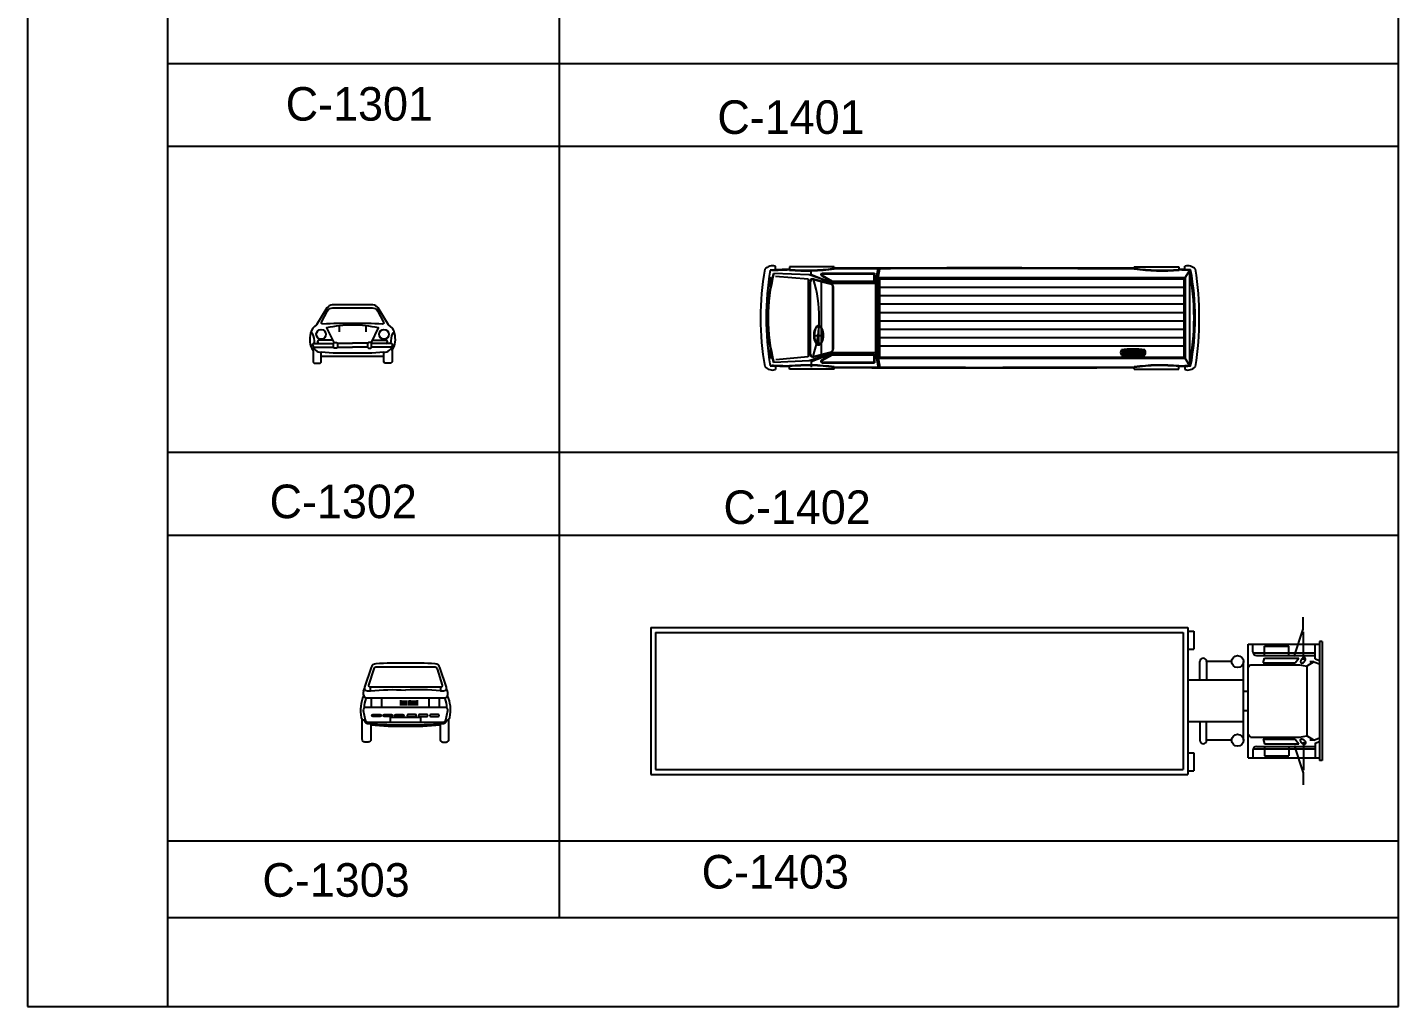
# Model space of a CAD drawing. Extents: x -106 to -5, y -44 to 31.
# Drawn here: x -42.41 to -17.91, y -3.94 to 13.56 of the extents above; entities that cross this region are included whole.
import ezdxf

# ---------------------------------------------------------------- set-up
doc = ezdxf.new("R2010")
doc.units = 0
doc.header["$LTSCALE"] = 100
doc.header["$MEASUREMENT"] = 0
for name, color, linetype in [('C-CARRO', 2, 'CONTINUOUS'), ('FOLHA', 3, 'CONTINUOUS'), ('P-ARVORE', 2, 'CONTINUOUS')]:
    doc.layers.add(name, color=color, linetype=linetype)

# ---------------------------------------------------------------- blocks, each defined once
blk = doc.blocks.new('C-1302')
at = {"layer": 'C-CARRO', "linetype": 'CONTINUOUS'}
for p, q in [((-0.237, 0.668), (-0.237, 0.563)), ((0.237, 0.668), (0.237, 0.563)), ((-0.692, 0.353), (-0.34, 0.353)), ((-0.358, 0.41), (-0.593, 0.41)), ((-0.27, 0.358), (0, 0.358)), ((-0.27, 0.288), (0, 0.288)), ((0.27, 0.358), (0, 0.358)), ((0.27, 0.288), (0, 0.288)), ((0.692, 0.353), (0.34, 0.353)), ((0.699, 0.288), (0.34, 0.288))]:
    blk.add_line(p, q, dxfattribs=at)
for points in [[(0.706, 0.227, 0.219194), (0.75, 0.537, 0.225207), (0.641, 0.685), (0.457, 0.99, 0.177588), (0.364, 1.043), (0, 1.043), (-0.364, 1.043, 0.177588), (-0.457, 0.99), (-0.641, 0.685, 0.225207), (-0.75, 0.537, 0.219194), (-0.706, 0.227)], [(-0.68, 0.358, 0.102174), (-0.713, 0.528, 0.303053), (-0.733, 0.541), (-0.746, 0.541)], [(0.336, 0.371), (0.465, 0.631, 0.107579), (-0.465, 0.631), (-0.336, 0.371)], [(0.746, 0.541), (0.733, 0.541, 0.303053), (0.713, 0.528, 0.102174), (0.68, 0.358, 0.102174)], [(-0.706, 0.227), (-0.706, 0.033, 0.414214), (-0.674, 0), (-0.592, 0, 0.414214), (-0.56, 0.033), (-0.56, 0.196)], [(0.706, 0.227), (0.706, 0.033, -0.414214), (0.674, 0), (0.592, 0, -0.414214), (0.56, 0.033), (0.56, 0.196)]]:
    blk.add_lwpolyline(points, format="xyb", dxfattribs=at)
for points in [[(-0.534, 0.7, -0.58768), (-0.554, 0.732), (-0.446, 0.933, -0.275578), (-0.35, 0.99), (0, 0.99), (0.35, 0.99, -0.275578), (0.446, 0.933), (0.554, 0.732, -0.58768), (0.534, 0.7, 0.023603), (0, 0.707, 0.023603)], [(-0.27, 0.288, -0.414214), (-0.292, 0.266), (-0.318, 0.266, -0.414214), (-0.34, 0.288), (-0.34, 0.349, -0.414214), (-0.318, 0.371), (-0.292, 0.371, -0.414214), (-0.27, 0.349)], [(0.34, 0.349, 0.414214), (0.318, 0.371), (0.292, 0.371, 0.414214), (0.27, 0.349), (0.27, 0.288, 0.414214), (0.292, 0.266), (0.318, 0.266, 0.414214), (0.34, 0.288)]]:
    blk.add_lwpolyline(points, format="xyb", close=True, dxfattribs=at)
for points in [[(-0.699, 0.288), (-0.34, 0.288)], [(0.358, 0.41), (0.593, 0.41)]]:
    blk.add_lwpolyline(points, dxfattribs=at)
for centre in [(-0.561, 0.516), (0.561, 0.516)]:
    blk.add_circle(centre, 0.0861, dxfattribs=at)
for centre, radius, start, end in [((-0.445, 0.977), 0.0252, 198.0738, 298.6354), ((0.445, 0.977), 0.0252, 241.3646, 341.9262), ((-0.692, 0.332), 0.0218, 90, 189.8088), ((-0.557, 0.355), 0.159, 189.8088, 270.579), ((-0.743, 0.264), 0.0506, 319.4223, 22.8452), ((-0.597, 0.382), 0.0284, 90, 270), ((0.557, 0.355), 0.159, 269.421, 350.1912), ((0.597, 0.382), 0.0284, 270, 90), ((0.692, 0.332), 0.0218, 350.1912, 90), ((0.743, 0.264), 0.0506, 157.1548, 220.5777), ((-0.279, 10.759), 10.636, 268.4895, 271.5044), ((-0.174, 4.682), 4.498, 265.1277, 272.213), ((0.174, 4.682), 4.498, 267.787, 274.8723), ((0.279, 10.759), 10.636, 268.4956, 271.5105)]:
    blk.add_arc(centre, radius, start, end, dxfattribs=at)
blk = doc.blocks.new('C-1303')
at = {"layer": 'C-CARRO', "linetype": 'CONTINUOUS'}
for p, q in [((-0.749, 0.909), (-0.735, 0.959)), ((-0.627, 0.915), (-0.627, 0.978)), ((-0.608, 0.62), (-0.608, 0.784)), ((-0.424, 0.626), (-0.424, 0.783)), ((-0.084, 0.651), (-0.084, 0.749)), ((-0.051, 0.656), (-0.051, 0.744)), ((-0.014, 0.651), (-0.014, 0.744)), ((0.014, 0.651), (0.014, 0.744)), ((0.051, 0.656), (0.051, 0.744)), ((0.084, 0.651), (0.084, 0.749)), ((0.115, 0.651), (0.115, 0.744)), ((0.143, 0.651), (0.143, 0.744)), ((0.18, 0.656), (0.18, 0.744)), ((0.213, 0.651), (0.213, 0.749)), ((0.424, 0.626), (0.424, 0.783)), ((0.608, 0.62), (0.608, 0.784)), ((0.749, 0.909), (0.735, 0.959))]:
    blk.add_line(p, q, dxfattribs=at)
for points in [[(0.002, 1.409, 0.028713), (-0.529, 1.398, 0.30137), (-0.614, 1.332), (-0.732, 0.979, 0.512133), (-0.686, 0.915), (-0.627, 0.915, -0.042415), (-0.002, 0.93)], [(-0.002, 0.978), (-0.627, 0.978, -0.504928), (-0.654, 1.016), (-0.563, 1.311, -0.328967), (-0.517, 1.345), (0, 1.345), (0.517, 1.345, -0.328967), (0.563, 1.311), (0.654, 1.016, -0.504928), (0.627, 0.978), (0.002, 0.978)], [(0.627, 0.978), (0.627, 0.915), (0.686, 0.915, 0.512133), (0.732, 0.979), (0.614, 1.332, 0.30137), (0.529, 1.398, 0.028713), (-0.002, 1.409, 0.028713)], [(-0.75, 0.832, 0.157226), (-0.791, 0.439, 0.227132), (-0.766, 0.406, -0.179233), (-0.725, 0.362)], [(0.733, 0.802, -0.229931), (0.695, 0.784), (0, 0.784), (-0.695, 0.784, -0.229931), (-0.733, 0.802)], [(0.725, 0.362, -0.179233), (0.766, 0.406, 0.227132), (0.791, 0.439, 0.157226), (0.75, 0.832, 0.157226)], [(-0.618, 0.333), (-0.618, 0.049, -0.414214), (-0.667, 0), (-0.726, 0, -0.414214), (-0.775, 0.049), (-0.775, 0.412)], [(-0.729, 0.367, 0.272843), (-0.68, 0.333), (-0.668, 0.333, 0.027586), (0, 0.309, 0.027586), (0.668, 0.333), (0.68, 0.333, 0.272843), (0.729, 0.367)], [(-0.618, 0.308, 0.033129), (-0.002, 0.284, 0.033129)], [(0.618, 0.333), (0.618, 0.049, 0.414214), (0.667, 0), (0.726, 0, 0.414214), (0.775, 0.049), (0.775, 0.412)]]:
    blk.add_lwpolyline(points, format="xyb", dxfattribs=at)
for points in [[(0.674, 0.357, 0.359548), (0.722, 0.397), (0.754, 0.563, 0.471077), (0.706, 0.62), (0, 0.62), (-0.706, 0.62, 0.471077), (-0.754, 0.563), (-0.722, 0.397, 0.359548), (-0.674, 0.357), (0, 0.357)], [(-0.582, 0.492), (-0.453, 0.492, -1), (-0.453, 0.457), (-0.582, 0.457, -1)], [(-0.38, 0.492), (-0.251, 0.492, -1), (-0.251, 0.457), (-0.38, 0.457, -1)], [(-0.175, 0.492), (-0.046, 0.492, -1), (-0.046, 0.457), (-0.175, 0.457, -1)], [(0.175, 0.492), (0.046, 0.492, 1), (0.046, 0.457), (0.175, 0.457, 1)], [(0.38, 0.492), (0.251, 0.492, 1), (0.251, 0.457), (0.38, 0.457, 1)], [(0.582, 0.492), (0.453, 0.492, 1), (0.453, 0.457), (0.582, 0.457, 1)]]:
    blk.add_lwpolyline(points, format="xyb", close=True, dxfattribs=at)
blk.add_lwpolyline([(-0.269, 0.357), (-0.269, 0.445), (0, 0.445), (0.269, 0.445), (0.269, 0.357)], dxfattribs=at)
for centre, radius, start, end in [((-0.649, 0.869), 0.107, 158.0369, 218.204), ((-0.358, 0.633), 0.38, 157.3712, 183.0053), ((0.228, -2.753), 3.689, 83.7965, 93.5115), ((0.358, 0.633), 0.38, 356.9947, 22.6288), ((0.649, 0.869), 0.107, 321.796, 21.9631), ((0.126, 4.943), 4.661, 268.4776, 276.0673)]:
    blk.add_arc(centre, radius, start, end, dxfattribs=at)
blk = doc.blocks.new('C-1402')
at = {"layer": 'C-CARRO'}
for p, q in [((0.87, 0.77), (0.239, 0.794)), ((0.265, 0.857), (0.265, 0.923)), ((0.265, 0.746), (0.849, 0.697)), ((1.316, 0.913), (0.516, 0.913)), ((0.516, 0.913), (0.516, 0.856)), ((1.3, 0.62), (0.87, 0.77)), ((0.903, 0.778), (0.903, 0.843)), ((0.903, 0.778), (1.3, 0.62)), ((1.095, 0.8), (2.035, 0.8)), ((1.095, 0.79), (2.025, 0.79)), ((1.095, 0.762), (1.278, 0.66)), ((1.095, 0.751), (1.275, 0.65)), ((1.316, 0.913), (1.316, 0.887)), ((2.025, 0.79), (2.025, 0.66)), ((2.035, 0.8), (2.035, 0.65)), ((2.055, 0.62), (2.104, 0.883)), ((2.084, 0.615), (2.133, 0.878)), ((6.676, 0.913), (7.476, 0.913)), ((6.676, 0.913), (6.676, 0.887)), ((7.476, 0.913), (7.476, 0.856)), ((7.582, 0.857), (7.582, 0.923)), ((7.666, 0.849), (7.584, 0.72)), ((7.666, 0.849), (7.666, -0.849)), ((0.849, 0.697), (0.849, -0.693)), ((0.883, -0.655), (0.883, 0.653)), ((0.893, -0.653), (0.893, 0.653)), ((0.938, 0.687), (1.246, 0.61)), ((0.94, 0.697), (1.249, 0.62)), ((1.083, 0.651), (1.083, -0.651)), ((1.275, 0.65), (2.035, 0.65)), ((1.278, 0.66), (2.025, 0.66)), ((1.293, -0.548), (1.293, 0.548)), ((1.3, 0.62), (2.085, 0.62)), ((1.303, -0.548), (1.303, 0.548)), ((2.055, 0.62), (2.055, -0.62)), ((2.085, 0.62), (2.085, -0.62)), ((2.104, 0.72), (7.584, 0.72)), ((2.104, 0.72), (2.104, -0.72)), ((2.124, 0.7), (7.564, 0.7)), ((2.124, 0.7), (2.124, -0.7)), ((2.124, 0.55), (7.564, 0.55)), ((7.564, 0.7), (7.564, -0.7)), ((7.584, 0.72), (7.584, -0.72)), ((2.124, 0.4), (7.564, 0.4)), ((2.124, 0.25), (7.564, 0.25)), ((2.124, 0.1), (7.564, 0.1)), ((1.033, -0.139), (1.033, -0.482)), ((2.124, -0.05), (7.564, -0.05)), ((2.124, -0.2), (7.564, -0.2)), ((0.95, -0.311), (1.124, -0.311)), ((2.124, -0.35), (7.564, -0.35)), ((0.849, -0.693), (0.272, -0.75)), ((1.3, -0.62), (0.87, -0.769)), ((0.903, -0.778), (1.253, -0.639)), ((0.938, -0.687), (1.246, -0.61)), ((0.94, -0.697), (1.249, -0.62)), ((1.095, -0.751), (1.275, -0.65)), ((1.095, -0.762), (1.278, -0.66)), ((1.275, -0.65), (2.035, -0.65)), ((1.278, -0.66), (2.025, -0.66)), ((1.3, -0.62), (2.085, -0.62)), ((2.025, -0.66), (2.025, -0.79)), ((2.035, -0.65), (2.035, -0.8)), ((2.055, -0.62), (2.104, -0.883)), ((2.084, -0.615), (2.133, -0.878)), ((2.104, -0.72), (7.584, -0.72)), ((2.124, -0.5), (7.564, -0.5)), ((2.124, -0.7), (7.564, -0.7)), ((6.447, -0.569), (6.866, -0.569)), ((6.866, -0.575), (6.447, -0.575)), ((6.866, -0.585), (6.447, -0.585)), ((6.866, -0.595), (6.447, -0.595)), ((6.866, -0.605), (6.447, -0.605)), ((6.866, -0.615), (6.447, -0.615)), ((6.866, -0.625), (6.447, -0.625)), ((6.866, -0.635), (6.447, -0.635)), ((6.866, -0.645), (6.447, -0.645)), ((6.866, -0.655), (6.447, -0.655)), ((6.866, -0.665), (6.447, -0.665)), ((7.666, -0.849), (7.584, -0.72)), ((0.87, -0.769), (0.239, -0.794)), ((0.265, -0.857), (0.265, -0.923)), ((0.516, -0.913), (0.516, -0.866)), ((1.316, -0.913), (0.516, -0.913)), ((0.903, -0.778), (0.903, -0.878)), ((1.095, -0.79), (2.025, -0.79)), ((1.095, -0.8), (2.035, -0.8)), ((1.316, -0.913), (1.316, -0.887)), ((6.676, -0.913), (6.676, -0.887)), ((6.676, -0.913), (7.476, -0.913)), ((7.476, -0.913), (7.476, -0.856)), ((7.582, -0.857), (7.582, -0.923))]:
    blk.add_line(p, q, dxfattribs=at)
for points in [[(0.158, 0.645, 0.017254), (0.154, 0.616, 0.024089), (0.153, 0.595, 0.054459), (0.154, 0.576, 0.306006), (0.157, 0.574, 0.306006), (0.16, 0.575, 0.054459), (0.169, 0.592, 0.024089), (0.175, 0.612, 0.017254), (0.181, 0.641, 0.017254), (0.185, 0.669, 0.024089), (0.187, 0.69, 0.054459), (0.185, 0.709, 0.306006), (0.182, 0.712, 0.306006), (0.179, 0.71, 0.054459), (0.17, 0.693, 0.024089), (0.164, 0.673, 0.017254)], [(0.95, -0.311, 0.048725), (0.957, -0.378, 0.0625), (0.974, -0.429, 0.10298), (1.005, -0.47, 0.180912), (1.037, -0.482, 0.180912), (1.069, -0.47, 0.10298), (1.101, -0.429, 0.0625), (1.117, -0.378, 0.048725), (1.124, -0.311, 0.048725), (1.117, -0.243, 0.0625), (1.101, -0.192, 0.10298), (1.069, -0.151, 0.180912), (1.037, -0.139, 0.180912), (1.005, -0.151, 0.10298), (0.974, -0.192, 0.0625), (0.957, -0.243, 0.048725)], [(0.96, -0.311, 0.048725), (0.967, -0.376, 0.0625), (0.983, -0.425, 0.10298), (1.011, -0.463, 0.180912), (1.037, -0.472, 0.180912), (1.063, -0.463, 0.10298), (1.092, -0.425, 0.0625), (1.108, -0.376, 0.048725), (1.114, -0.311, 0.048725), (1.108, -0.245, 0.0625), (1.092, -0.197, 0.10298), (1.063, -0.159, 0.180912), (1.037, -0.149, 0.180912), (1.011, -0.159, 0.10298), (0.983, -0.197, 0.0625), (0.967, -0.245, 0.048725)], [(0.158, -0.645, -0.017254), (0.154, -0.616, -0.024089), (0.153, -0.595, -0.054459), (0.154, -0.576, -0.306006), (0.157, -0.574, -0.306006), (0.16, -0.575, -0.054459), (0.169, -0.592, -0.024089), (0.175, -0.612, -0.017254), (0.181, -0.641, -0.017254), (0.185, -0.669, -0.024089), (0.187, -0.69, -0.054459), (0.185, -0.709, -0.306006), (0.182, -0.712, -0.306006), (0.179, -0.71, -0.054459), (0.17, -0.693, -0.024089), (0.164, -0.673, -0.017254)]]:
    blk.add_lwpolyline(points, format="xyb", close=True, dxfattribs=at)
for centre, radius, start, end in [((5.128, 0), 5.128, 170.2286, 189.7725), ((0.213, 0.743), 0.188, 73.8739, 137.2971), ((5.128, 0), 5.028, 170.2286, 189.7725), ((3.175, 0), 3.052, 164.871, 195.1301), ((3.175, 0), 3.042, 164.871, 195.1301), ((2.093, -45.587), 46.481, 91.944, 92.3674), ((2.093, -45.587), 46.471, 91.9444, 92.3433), ((0.83, 4.281), 3.439, 264.7689, 278.1332), ((0.83, 4.281), 3.429, 264.7689, 278.1332), ((1.101, 0.776), 0.0251, 113.0603, 246.9397), ((1.101, 0.776), 0.0151, 113.0603, 246.9397), ((3.996, -552.406), 553.299, 89.72248, 90.27752), ((3.996, -552.297), 553.18, 89.72242, 90.27758), ((7.163, 4.281), 3.439, 261.8668, 275.2311), ((7.163, 4.281), 3.429, 261.8668, 275.2311), ((5.899, -45.587), 46.481, 87.7991, 88.056), ((5.899, -45.587), 46.471, 87.7963, 88.0556), ((7.634, 0.743), 0.188, 42.7029, 106.1261), ((3.135, 0), 4.61, 349.31, 10.69), ((3.135, 0), 4.63, 349.31, 10.69), ((2.154, 0), 5.685, 351.1967, 8.8076), ((0.932, 0.648), 0.0499, 69.5675, 171.6839), ((0.932, 0.648), 0.0399, 69.5675, 171.6839), ((-1.216, 0.013), 2.265, 342.0078, 17.2722), ((1.228, 0.548), 0.0647, 359.64, 78.0627), ((1.228, 0.548), 0.0747, 359.64, 78.0627), ((0.932, -0.648), 0.0499, 188.3161, 290.4325), ((0.932, -0.648), 0.0399, 188.3161, 290.4325), ((1.228, -0.548), 0.0647, 281.9373, 0.36), ((1.228, -0.548), 0.0747, 281.9373, 0.36), ((6.519, -0.617), 0.086, 146.2208, 213.7792), ((6.656, -2.476), 1.919, 83.7323, 96.2677), ((6.656, 1.209), 1.886, 263.6229, 276.3771), ((6.794, -0.617), 0.0867, 326.5187, 33.4813), ((0.213, -0.743), 0.188, 222.6987, 286.1219), ((2.092, 45.588), 46.481, 267.6337, 268.0571), ((2.092, 45.588), 46.471, 267.6578, 268.0567), ((0.83, -4.281), 3.439, 81.8679, 95.2322), ((0.83, -4.281), 3.429, 81.8679, 95.2322), ((1.101, -0.776), 0.0251, 113.0603, 246.9397), ((1.101, -0.776), 0.0151, 113.0603, 246.9397), ((3.996, 552.297), 553.18, 269.72242, 270.27758), ((3.996, 552.406), 553.299, 269.72248, 270.27752), ((7.163, -4.281), 3.439, 84.77, 98.1343), ((7.163, -4.281), 3.429, 84.77, 98.1343), ((5.898, 45.588), 46.471, 271.9455, 272.2047), ((5.898, 45.588), 46.481, 271.9451, 272.2019), ((7.634, -0.743), 0.188, 253.8781, 317.3013)]:
    blk.add_arc(centre, radius, start, end, dxfattribs=at)
blk = doc.blocks.new('C-1403')
at = {"layer": 'C-CARRO'}
for p, q in [((-0.342, 1.285), (-0.342, 1.499)), ((-12, 1.311), (-2.403, 1.311)), ((-12, 1.311), (-12, -1.311)), ((-11.914, 1.226), (-2.488, 1.226)), ((-11.914, 1.226), (-11.914, -1.226)), ((-2.488, 1.226), (-2.488, -1.226)), ((-2.403, 1.311), (-2.403, -1.311)), ((-2.403, 1.247), (-2.296, 1.247)), ((-2.296, 1.247), (-2.296, 0.927)), ((-0.505, 0.794), (-0.342, 1.285)), ((-0.336, 0.736), (-0.336, 1.237)), ((-1.322, -1.014), (-1.322, 1.014)), ((-1.322, 1.014), (-0.051, 1.014)), ((-1.24, 0.879), (-1.24, 1.014)), ((-1.035, 0.982), (-0.6, 0.982)), ((-1.035, 0.815), (-1.035, 0.982)), ((-0.6, 0.815), (-0.6, 0.982)), ((-0.13, 0.756), (-0.13, 1.014)), ((-0.051, 1.065), (-0.051, -1.065)), ((0, 1.065), (-0.051, 1.065)), ((0, 1.065), (0, -1.065)), ((-2.403, 0.927), (-2.296, 0.927)), ((-1.236, 0.858), (-0.13, 0.858)), ((-1.176, 0.815), (-0.13, 0.815)), ((-1.056, 0.68), (-1.035, 0.766)), ((-1.035, 0.766), (-0.418, 0.766)), ((-0.484, 0.68), (-0.418, 0.766)), ((-0.13, 0.756), (-0.051, 0.723)), ((-2.19, 0.372), (-2.19, 0.703)), ((-2.067, 0.703), (-2.067, 0.372)), ((-1.625, 0.703), (-2.067, 0.703)), ((-1.407, -0.703), (-1.407, 0.703)), ((-1.283, 0.644), (-1.322, 0.598)), ((-1.283, 0.644), (-0.406, 0.644)), ((-1.056, 0.68), (-0.484, 0.68)), ((-0.406, 0.644), (-0.278, 0.622)), ((-0.15, 0.702), (-0.278, 0.622)), ((-0.278, 0.622), (-0.278, -0.622)), ((-0.15, 0.702), (-0.221, 0.702)), ((-0.15, 0.702), (-0.051, 0.661)), ((-1.408, 0.372), (-2.403, 0.372)), ((-1.407, 0.173), (-1.322, 0.173)), ((-1.407, -0.173), (-1.322, -0.173)), ((-1.408, -0.372), (-2.403, -0.372)), ((-2.19, -0.372), (-2.19, -0.703)), ((-2.067, -0.703), (-2.067, -0.372)), ((-1.625, -0.703), (-2.067, -0.703)), ((-1.283, -0.644), (-1.322, -0.598)), ((-1.283, -0.644), (-0.406, -0.644)), ((-1.056, -0.68), (-0.484, -0.68)), ((-1.056, -0.68), (-1.035, -0.766)), ((-0.484, -0.68), (-0.418, -0.766)), ((-0.406, -0.644), (-0.278, -0.622)), ((-0.15, -0.702), (-0.278, -0.622)), ((-0.15, -0.702), (-0.221, -0.702)), ((-0.15, -0.702), (-0.051, -0.661)), ((-0.13, -0.756), (-0.051, -0.723)), ((-2.403, -0.927), (-2.296, -0.927)), ((-2.296, -0.927), (-2.296, -1.247)), ((-1.24, -0.879), (-1.24, -1.014)), ((-1.236, -0.858), (-0.13, -0.858)), ((-1.176, -0.815), (-0.13, -0.815)), ((-1.035, -0.766), (-0.418, -0.766)), ((-1.035, -0.815), (-1.035, -0.982)), ((-0.6, -0.815), (-0.6, -0.982)), ((-0.505, -0.794), (-0.342, -1.285)), ((-0.336, -0.736), (-0.336, -1.237)), ((-0.13, -0.756), (-0.13, -1.014)), ((-1.322, -1.014), (-0.051, -1.014)), ((-1.035, -0.982), (-0.6, -0.982)), ((0, -1.065), (-0.051, -1.065)), ((-12, -1.311), (-2.403, -1.311)), ((-11.914, -1.226), (-2.488, -1.226)), ((-2.403, -1.247), (-2.296, -1.247)), ((-0.342, -1.285), (-0.342, -1.499))]:
    blk.add_line(p, q, dxfattribs=at)
for points in [[(-0.369, 0.747, 0.055599), (-0.382, 0.727, 0.069388), (-0.389, 0.709, 0.105882), (-0.388, 0.691, 0.163835), (-0.382, 0.681, 0.163835), (-0.371, 0.677, 0.105882), (-0.354, 0.68, 0.069388), (-0.337, 0.69, 0.055599), (-0.32, 0.706, 0.055599), (-0.307, 0.726, 0.069388), (-0.3, 0.744, 0.105882), (-0.301, 0.762, 0.163835), (-0.307, 0.772, 0.163835), (-0.318, 0.776, 0.105882), (-0.335, 0.773, 0.069388), (-0.352, 0.764, 0.055599)], [(-0.369, -0.747, -0.055599), (-0.382, -0.727, -0.069388), (-0.389, -0.709, -0.105882), (-0.388, -0.691, -0.163835), (-0.382, -0.681, -0.163835), (-0.371, -0.677, -0.105882), (-0.354, -0.68, -0.069388), (-0.337, -0.69, -0.055599), (-0.32, -0.706, -0.055599), (-0.307, -0.726, -0.069388), (-0.3, -0.744, -0.105882), (-0.301, -0.762, -0.163835), (-0.307, -0.772, -0.163835), (-0.318, -0.776, -0.105882), (-0.335, -0.773, -0.069388), (-0.352, -0.764, -0.055599)]]:
    blk.add_lwpolyline(points, format="xyb", close=True, dxfattribs=at)
for centre in [(-1.514, 0.703), (-1.514, -0.703)]:
    blk.add_circle(centre, 0.107, dxfattribs=at)
for centre, radius, start, end in [((-2.128, 0.703), 0.0615, 0, 180), ((-1.176, 0.879), 0.0641, 180, 270), ((-2.128, -0.703), 0.0615, 180, 0), ((-1.176, -0.879), 0.0641, 90, 180)]:
    blk.add_arc(centre, radius, start, end, dxfattribs=at)
blk = doc.blocks.new('FOLHAVERDE')
at = {"layer": 'FOLHA', "linetype": 'CONTINUOUS'}
for p, q in [((-29.955, 37.298), (-29.955, 2.298)), ((-27.455, 37.298), (-27.455, 2.298)), ((-5.455, 2.298), (-5.455, 37.298)), ((-27.455, 35.298), (-27.455, 2.298)), ((-29.955, 2.298), (-5.455, 2.298)), ((-27.455, 2.298), (-5.455, 2.298))]:
    blk.add_line(p, q, dxfattribs=at)

msp = doc.modelspace()

# ---------------------------------------------------------------- linework, layer by layer
at = {"layer": 'FOLHA', "linetype": 'CONTINUOUS'}
for p, q in [((-39.912, 29.061), (-39.912, -3.939)), ((-17.912, -3.939), (-17.912, 29.061)), ((-32.912, 26.442), (-32.912, -2.344)), ((-39.912, 12.916), (-17.912, 12.916)), ((-39.912, 11.436), (-17.912, 11.436)), ((-39.912, 5.969), (-17.912, 5.969)), ((-39.912, 4.489), (-17.912, 4.489)), ((-39.912, -0.978), (-17.912, -0.978)), ((-39.912, -2.344), (-17.912, -2.344))]:
    msp.add_line(p, q, dxfattribs=at)
at = {"layer": 'P-ARVORE', "linetype": 'CONTINUOUS'}
msp.add_line((-39.912, -3.939), (-17.912, -3.939), dxfattribs=at)

# ---------------------------------------------------------------- block references
at = {"layer": 'C-CARRO', "linetype": 'CONTINUOUS'}
for name, p in [('C-1402', (-29.312, 8.369)), ('C-1302', (-36.603, 7.56)), ('C-1403', (-19.275, 1.523)), ('C-1303', (-35.656, 0.789))]:
    msp.add_blockref(name, p, dxfattribs=at)
at = {"layer": 'FOLHA', "linetype": 'CONTINUOUS'}
msp.add_blockref('FOLHAVERDE', (-12.457, -6.237), dxfattribs=at)

# ---------------------------------------------------------------- texts
for s, p in [('C-1301', (-37.797, 11.895)), ('C-1401', (-30.084, 11.658)), ('C-1302', (-38.085, 4.79)), ('C-1402', (-29.975, 4.686)), ('C-1403', (-30.365, -1.829)), ('C-1303', (-38.213, -1.976))]:
    msp.add_text(s, height=0.6, dxfattribs=at).set_placement(p)

doc.saveas('drawing.dxf')
